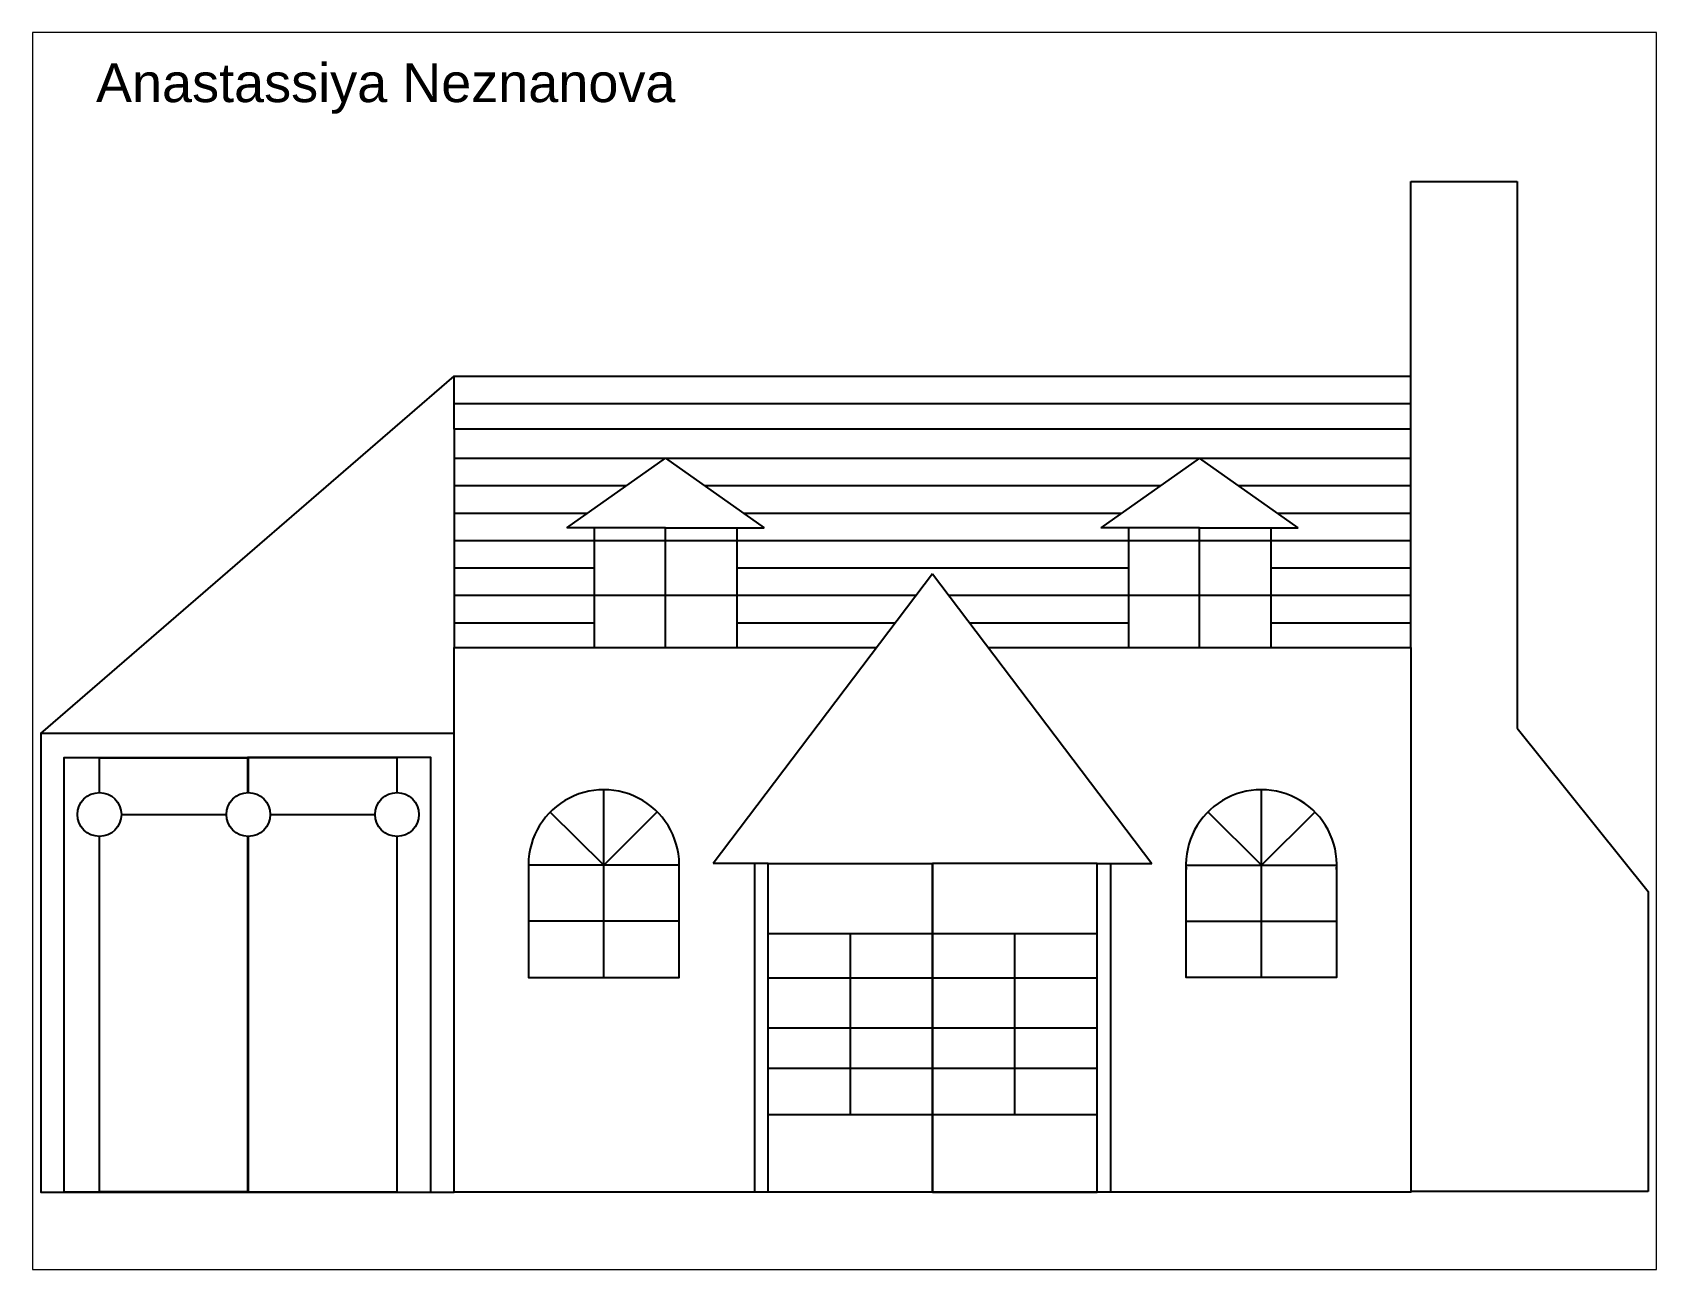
# Paper-space layout 'Layout2' of a CAD drawing. Header units: inches. Extents: x 1.05 to 9.45, y 0.8 to 7.2.
# The model-space entities are those that its viewports show. They can reach past a viewport. Long polylines and large blocks are cut down to what shows.
import ezdxf

# ---------------------------------------------------------------- set-up
doc = ezdxf.new("R2010")
doc.units = ezdxf.units.IN
doc.header["$MEASUREMENT"] = 0
doc.styles.get("Standard").update_dxf_attribs({"font": 'arial.ttf'})

msp = doc.modelspace()

# ---------------------------------------------------------------- linework, layer by layer
for p, q in [((32.505, 19.004), (32.505, 23.521)), ((32.505, 23.521), (34.442, 23.521)), ((34.442, 23.521), (34.442, 13.549)), ((7.515, 13.448), (15.053, 19.972)), ((15.048, 19.972), (32.478, 19.972)), ((15.053, 19.004), (15.053, 19.972)), ((15.048, 19.472), (32.478, 19.472)), ((15.048, 18.472), (32.478, 18.472)), ((17.108, 17.203), (18.908, 18.472)), ((18.908, 18.472), (20.708, 17.203)), ((28.65, 18.472), (26.85, 17.203)), ((30.45, 17.203), (28.65, 18.472)), ((15.048, 17.972), (18.198, 17.972)), ((19.617, 17.972), (27.941, 17.972)), ((29.36, 17.972), (32.478, 17.972)), ((15.048, 17.472), (17.489, 17.472)), ((17.608, 17.203), (17.108, 17.203)), ((18.908, 17.203), (17.608, 17.203)), ((17.608, 17.203), (17.608, 15.021)), ((17.608, 17.203), (17.608, 17.203)), ((18.908, 15.021), (18.908, 17.203)), ((18.908, 17.203), (20.208, 17.203)), ((20.208, 17.203), (20.208, 15.021)), ((20.208, 17.203), (20.708, 17.203)), ((20.326, 17.472), (27.232, 17.472)), ((27.35, 17.203), (26.85, 17.203)), ((28.65, 17.203), (27.35, 17.203)), ((27.35, 17.203), (27.35, 15.021)), ((28.65, 15.021), (28.65, 17.203)), ((28.65, 17.203), (29.95, 17.203)), ((29.95, 17.203), (29.95, 15.021)), ((29.95, 17.203), (29.95, 17.203)), ((29.95, 17.203), (30.45, 17.203)), ((30.069, 17.472), (32.478, 17.472)), ((15.048, 16.972), (32.478, 16.972)), ((15.048, 16.472), (17.608, 16.472)), ((23.779, 16.364), (19.779, 11.081)), ((20.208, 16.472), (27.35, 16.472)), ((23.779, 16.364), (27.779, 11.081)), ((29.95, 16.472), (32.478, 16.472)), ((15.048, 15.972), (23.483, 15.972)), ((24.075, 15.972), (32.478, 15.972)), ((15.048, 15.472), (17.608, 15.472)), ((20.208, 15.472), (23.104, 15.472)), ((24.454, 15.472), (27.35, 15.472)), ((29.95, 15.472), (32.478, 15.472)), ((34.442, 13.549), (36.829, 10.568)), ((17.782, 11.048), (17.782, 12.424)), ((29.776, 11.048), (29.776, 12.424)), ((8.981, 11.972), (10.897, 11.972)), ((11.697, 11.972), (13.61, 11.972)), ((17.782, 11.048), (16.805, 12.017)), ((17.782, 11.048), (18.756, 12.02)), ((29.776, 11.048), (28.802, 12.02)), ((29.776, 11.048), (30.753, 12.017)), ((17.782, 8.998), (17.782, 11.048)), ((20.779, 11.081), (19.779, 11.081)), ((20.532, 11.081), (20.532, 5.081)), ((26.779, 11.081), (27.779, 11.081)), ((27.026, 11.081), (27.026, 5.081)), ((29.776, 8.998), (29.776, 11.048)), ((36.829, 10.568), (36.829, 5.095)), ((19.156, 10.023), (16.409, 10.023)), ((20.768, 9.803), (26.773, 9.803)), ((22.279, 6.497), (22.279, 9.803)), ((25.279, 6.497), (25.279, 9.803)), ((28.402, 10.023), (31.149, 10.023)), ((20.778, 8.993), (26.783, 8.993)), ((20.779, 8.081), (26.779, 8.081)), ((20.788, 7.346), (26.769, 7.346)), ((20.799, 6.497), (26.779, 6.497)), ((36.829, 5.095), (32.505, 5.095))]:
    msp.add_line(p, q)
for points in [[(24.796, 15.021), (32.505, 15.021), (32.505, 19.004), (15.053, 19.004), (15.053, 15.021), (22.762, 15.021)], [(24.796, 15.021), (32.505, 15.021), (32.505, 5.081), (15.053, 5.081), (15.053, 15.021), (22.762, 15.021)], [(11.284, 11.572), (11.284, 5.081), (15.053, 5.081), (15.053, 13.448), (11.284, 13.448)], [(11.284, 11.572), (11.284, 5.081), (7.94, 5.081), (7.94, 13.009), (11.284, 13.009), (11.284, 12.372)], [(8.581, 12.372), (8.581, 13.006), (11.295, 13.006), (11.295, 12.372)], [(11.284, 13.009), (11.284, 12.372)], [(11.284, 11.572), (11.284, 5.081), (14.628, 5.081), (14.628, 13.009), (11.284, 13.009), (11.284, 12.372)], [(14.012, 12.372), (14.012, 13.006), (11.297, 13.006), (11.297, 12.372)], [(11.295, 11.572), (11.295, 5.089), (8.581, 5.089), (8.581, 11.572)], [(11.297, 11.572), (11.297, 5.089), (14.012, 5.089), (14.012, 11.572)]]:
    msp.add_lwpolyline(points)
for points in [[(15.053, 13.448), (7.515, 13.448), (7.515, 5.081), (15.053, 5.081)], [(19.156, 11.048), (16.409, 11.048), (16.409, 8.998), (19.156, 8.998)], [(23.779, 5.081), (20.779, 5.081), (20.779, 11.081), (23.779, 11.081)], [(23.779, 5.081), (23.779, 5.081), (23.779, 11.081), (23.779, 11.081)], [(23.779, 5.081), (23.779, 5.081), (23.779, 11.081), (23.779, 11.081)], [(23.779, 5.081), (26.779, 5.081), (26.779, 11.081), (23.779, 11.081)], [(28.402, 11.048), (31.149, 11.048), (31.149, 8.998), (28.402, 8.998)]]:
    msp.add_lwpolyline(points, close=True)
for centre in [(8.581, 11.972), (11.297, 11.972), (14.01, 11.972)]:
    msp.add_circle(centre, 0.4)
for centre in [(17.782, 11.048), (29.776, 11.048)]:
    msp.add_arc(centre, 1.376, 356.7058, 183.2942)

psp = doc.layouts.new('Layout2')

# ---------------------------------------------------------------- texts
at = {"insert": (1.3785, 7.0396), "char_height": 0.2, "attachment_point": 1}
psp.add_mtext_dynamic_manual_height_columns('Anastassiya Neznanova', width=5.803592, gutter_width=1, heights=[0], dxfattribs=at)

# ---------------------------------------------------------------- viewports
at = {"layer": '0'}
psp.add_viewport(center=(5.25, 4), size=(8.4, 6.4), view_center_point=(22.1721, 14.9552), view_height=22.570946, dxfattribs=at)

doc.saveas('drawing.dxf')
